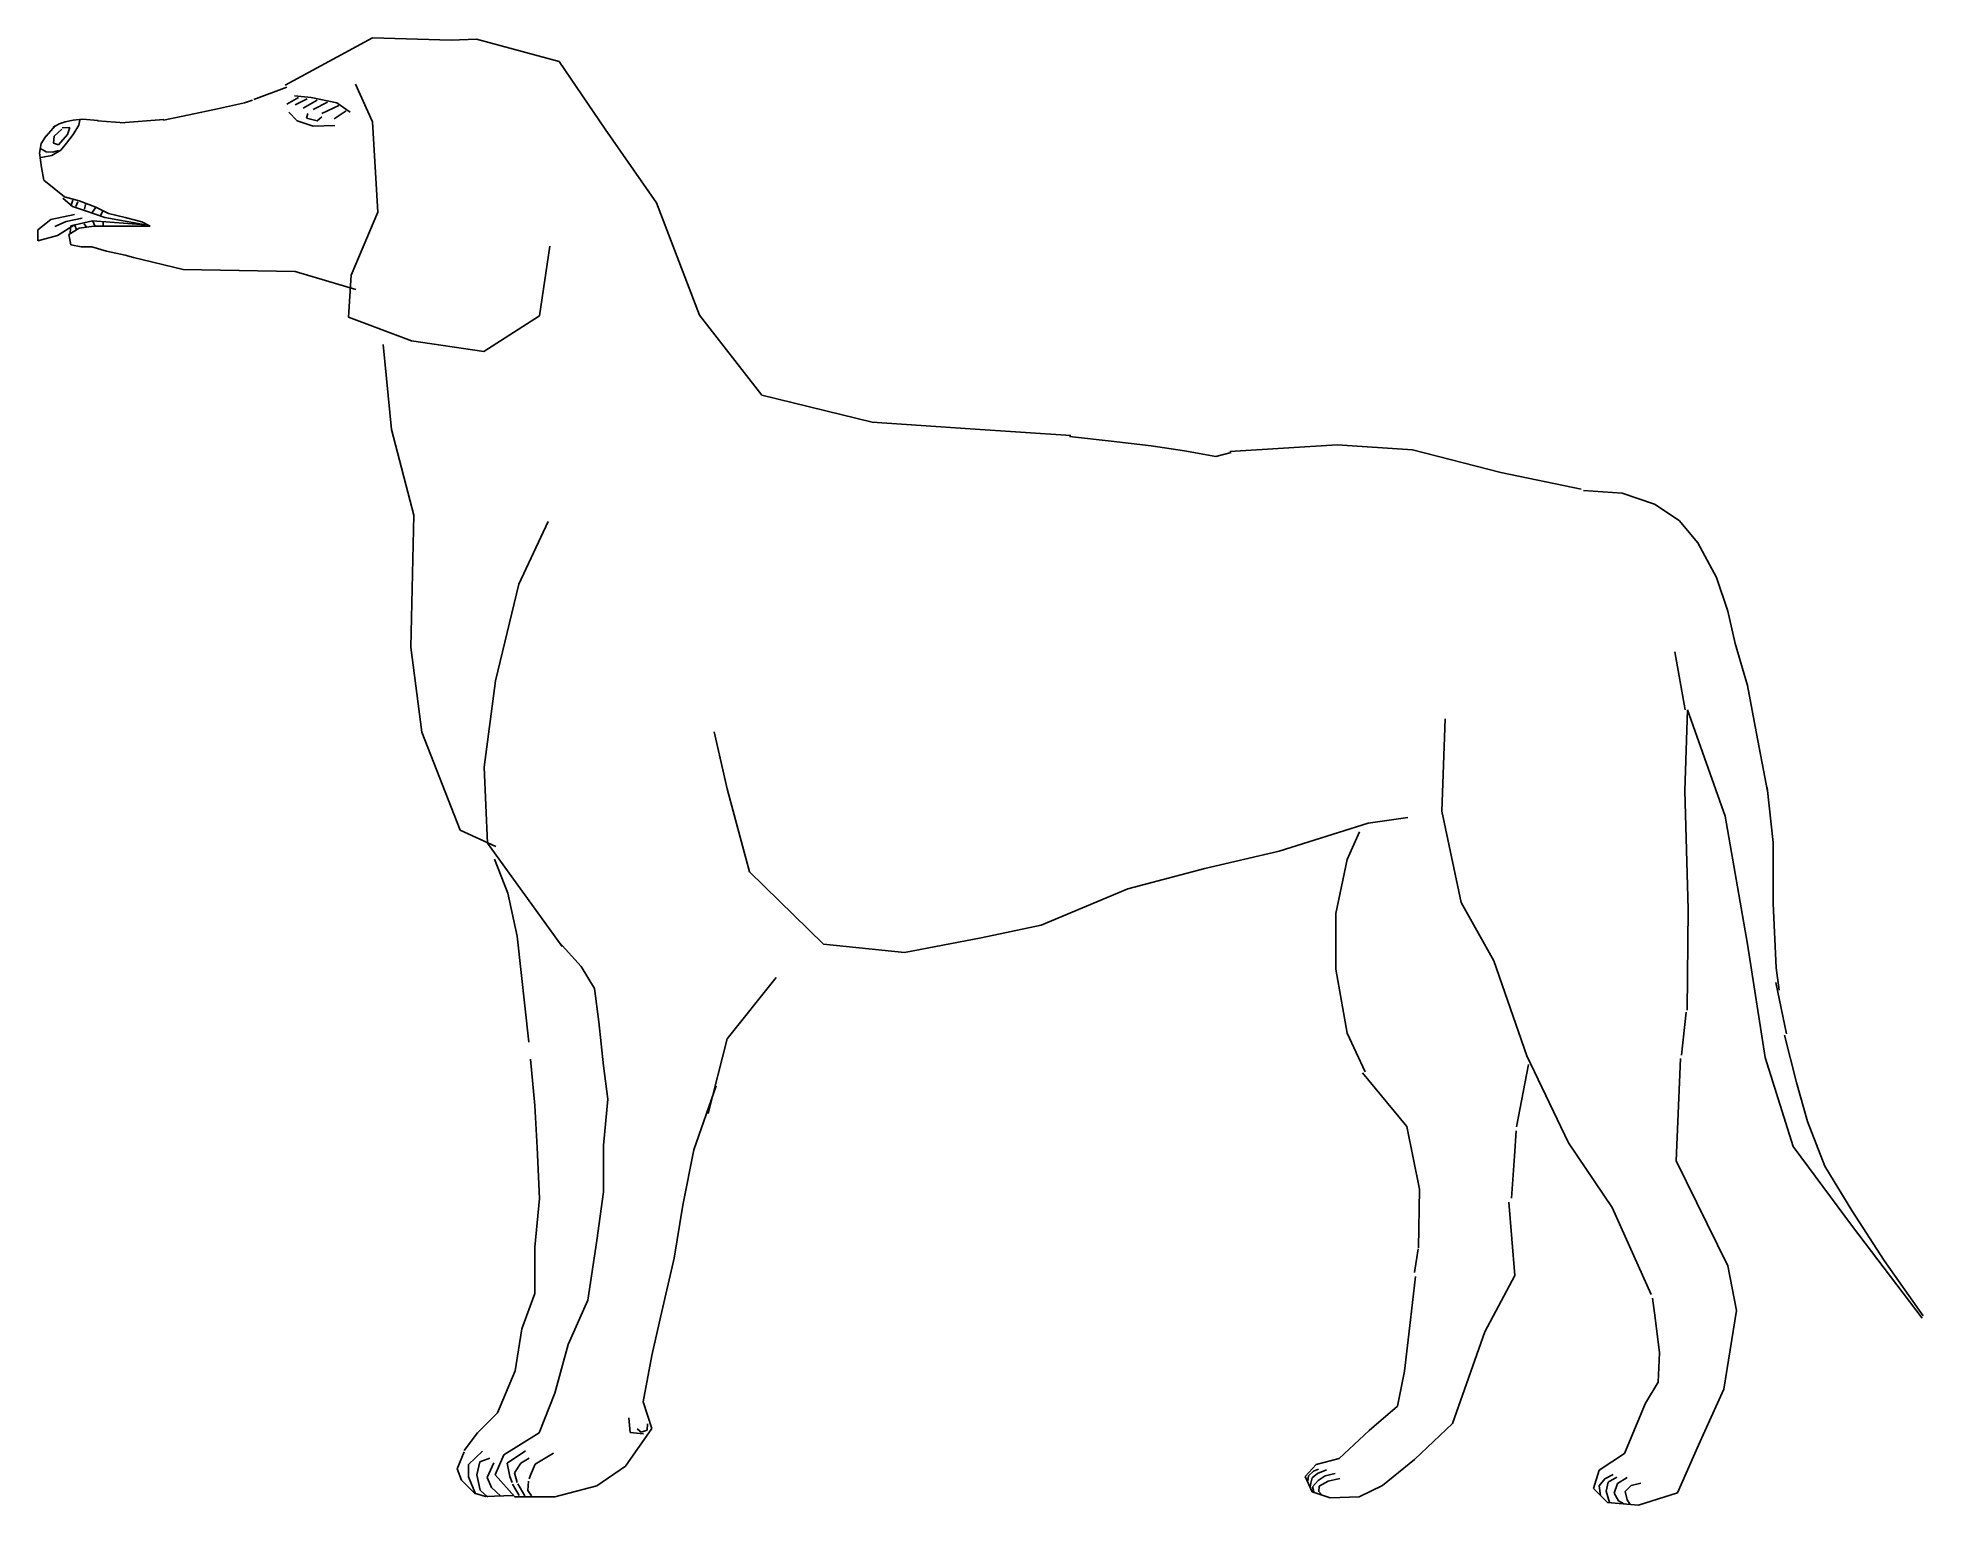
# Model space of a CAD drawing. Header units: millimetres. Extents: x -1473.503 to -1472.571, y 1787.208 to 1787.933.
import ezdxf

# ---------------------------------------------------------------- set-up
doc = ezdxf.new("R2010")
doc.units = ezdxf.units.MM
doc.header["$LTSCALE"] = 10
doc.layers.add('Animais', color=2, linetype='Continuous')

msp = doc.modelspace()

# ---------------------------------------------------------------- linework, layer by layer
at = {"layer": 'Animais'}
for p, q in [((-1473.33738, 1787.93336), (-1473.38061, 1787.90986)), ((-1473.29857, 1787.93217), (-1473.33738, 1787.93336)), ((-1473.29857, 1787.93217), (-1473.28603, 1787.93272)), ((-1473.28603, 1787.93272), (-1473.2451, 1787.92166)), ((-1473.2451, 1787.92166), (-1473.22233, 1787.88819)), ((-1473.39614, 1787.90275), (-1473.37985, 1787.90895)), ((-1473.34586, 1787.91032), (-1473.33738, 1787.8917)), ((-1473.42809, 1787.89526), (-1473.41407, 1787.89819)), ((-1473.41407, 1787.89819), (-1473.40071, 1787.90112)), ((-1473.40071, 1787.90112), (-1473.3968, 1787.90243)), ((-1473.37398, 1787.90373), (-1473.37985, 1787.90047)), ((-1473.37593, 1787.90471), (-1473.36778, 1787.90373)), ((-1473.36974, 1787.90308), (-1473.37561, 1787.90015)), ((-1473.36485, 1787.90243), (-1473.3717, 1787.89852)), ((-1473.36778, 1787.90373), (-1473.35507, 1787.90112)), ((-1473.35963, 1787.90145), (-1473.36681, 1787.89786)), ((-1473.35409, 1787.89982), (-1473.36257, 1787.89591)), ((-1473.35051, 1787.89721), (-1473.35637, 1787.8933)), ((-1473.35507, 1787.90112), (-1473.34855, 1787.89656)), ((-1473.49875, 1787.88467), (-1473.49421, 1787.88989)), ((-1473.49558, 1787.88898), (-1473.4924, 1787.8908)), ((-1473.49104, 1787.88807), (-1473.4949, 1787.88467)), ((-1473.4924, 1787.8908), (-1473.48945, 1787.89171)), ((-1473.48718, 1787.88898), (-1473.49081, 1787.88875)), ((-1473.48945, 1787.89171), (-1473.48537, 1787.89261)), ((-1473.48832, 1787.88557), (-1473.48718, 1787.88898)), ((-1473.48537, 1787.89261), (-1473.48083, 1787.89307)), ((-1473.48537, 1787.88557), (-1473.48264, 1787.89012)), ((-1473.48264, 1787.89012), (-1473.48219, 1787.89261)), ((-1473.48083, 1787.89307), (-1473.47312, 1787.89239)), ((-1473.4734, 1787.89232), (-1473.46004, 1787.89134)), ((-1473.46193, 1787.89127), (-1473.44069, 1787.8929)), ((-1473.4408, 1787.89265), (-1473.42809, 1787.89526)), ((-1473.37887, 1787.89656), (-1473.37463, 1787.89232)), ((-1473.37463, 1787.89232), (-1473.36681, 1787.88971)), ((-1473.36941, 1787.89591), (-1473.37007, 1787.89363)), ((-1473.37007, 1787.89363), (-1473.36485, 1787.89232)), ((-1473.36681, 1787.88971), (-1473.35605, 1787.89004)), ((-1473.36485, 1787.89232), (-1473.36257, 1787.89428)), ((-1473.33738, 1787.8917), (-1473.3348, 1787.84708)), ((-1473.22233, 1787.88819), (-1473.19698, 1787.85178)), ((-1473.50125, 1787.88103), (-1473.50216, 1787.87626)), ((-1473.50193, 1787.87876), (-1473.49875, 1787.87695)), ((-1473.49875, 1787.88489), (-1473.50125, 1787.88103)), ((-1473.4949, 1787.88467), (-1473.49512, 1787.88126)), ((-1473.49512, 1787.88126), (-1473.49263, 1787.88035)), ((-1473.49263, 1787.88035), (-1473.48832, 1787.88557)), ((-1473.49149, 1787.87785), (-1473.48877, 1787.88126)), ((-1473.48877, 1787.88126), (-1473.48537, 1787.88557)), ((-1473.50206, 1787.87642), (-1473.50103, 1787.86919)), ((-1473.50147, 1787.87422), (-1473.49603, 1787.87513)), ((-1473.49875, 1787.87695), (-1473.49558, 1787.87672)), ((-1473.49603, 1787.87513), (-1473.49149, 1787.87785)), ((-1473.49558, 1787.87672), (-1473.49263, 1787.87763)), ((-1473.50103, 1787.86919), (-1473.5, 1787.863)), ((-1473.5, 1787.863), (-1473.49484, 1787.85886)), ((-1473.49484, 1787.85886), (-1473.48967, 1787.85473)), ((-1473.49058, 1787.85404), (-1473.48583, 1787.84991)), ((-1473.48967, 1787.85473), (-1473.48245, 1787.85267)), ((-1473.48562, 1787.85301), (-1473.48666, 1787.85011)), ((-1473.48314, 1787.85218), (-1473.48418, 1787.84991)), ((-1473.48245, 1787.85267), (-1473.47419, 1787.84957)), ((-1473.47942, 1787.85094), (-1473.47984, 1787.84867)), ((-1473.19698, 1787.85178), (-1473.17569, 1787.7962)), ((-1473.49657, 1787.8435), (-1473.50298, 1787.83833)), ((-1473.4848, 1787.84598), (-1473.49657, 1787.8435)), ((-1473.49451, 1787.83998), (-1473.48893, 1787.84246)), ((-1473.48893, 1787.84246), (-1473.48108, 1787.84412)), ((-1473.47591, 1787.84288), (-1473.48666, 1787.84039)), ((-1473.48583, 1787.84991), (-1473.47942, 1787.84784)), ((-1473.48004, 1787.84143), (-1473.4788, 1787.83977)), ((-1473.47942, 1787.84784), (-1473.46971, 1787.84453)), ((-1473.47446, 1787.84929), (-1473.47612, 1787.84701)), ((-1473.44967, 1787.84081), (-1473.47591, 1787.84288)), ((-1473.4757, 1787.84267), (-1473.47467, 1787.84039)), ((-1473.47419, 1787.84957), (-1473.468, 1787.84647)), ((-1473.47095, 1787.84743), (-1473.47198, 1787.84536)), ((-1473.47054, 1787.84226), (-1473.47054, 1787.84039)), ((-1473.46971, 1787.84453), (-1473.44967, 1787.84081)), ((-1473.468, 1787.84647), (-1473.45974, 1787.8444)), ((-1473.45974, 1787.8444), (-1473.45148, 1787.84234)), ((-1473.45148, 1787.84234), (-1473.44735, 1787.84027)), ((-1473.3348, 1787.84708), (-1473.34798, 1787.81602)), ((-1473.50298, 1787.83833), (-1473.50298, 1787.83295)), ((-1473.50298, 1787.83295), (-1473.49327, 1787.83564)), ((-1473.49327, 1787.83564), (-1473.4848, 1787.84081)), ((-1473.48245, 1787.83924), (-1473.48761, 1787.83614)), ((-1473.48761, 1787.83614), (-1473.48658, 1787.83097)), ((-1473.48666, 1787.84039), (-1473.48686, 1787.83688)), ((-1473.48459, 1787.8406), (-1473.48376, 1787.83853)), ((-1473.47522, 1787.84027), (-1473.48245, 1787.83924)), ((-1473.468, 1787.84027), (-1473.47522, 1787.84027)), ((-1473.45664, 1787.84027), (-1473.468, 1787.84027)), ((-1473.44735, 1787.84027), (-1473.45664, 1787.84027)), ((-1473.48658, 1787.83097), (-1473.48142, 1787.82994)), ((-1473.48142, 1787.82994), (-1473.47626, 1787.82994)), ((-1473.47626, 1787.82994), (-1473.46903, 1787.82787)), ((-1473.46903, 1787.82787), (-1473.45974, 1787.82581)), ((-1473.45974, 1787.82581), (-1473.45561, 1787.82478)), ((-1473.43113, 1787.81878), (-1473.45561, 1787.82478)), ((-1473.25487, 1787.79592), (-1473.2498, 1787.8303)), ((-1473.43113, 1787.81878), (-1473.37563, 1787.81786)), ((-1473.37563, 1787.81786), (-1473.34567, 1787.80892)), ((-1473.34798, 1787.81602), (-1473.34936, 1787.79527)), ((-1473.34936, 1787.79527), (-1473.3182, 1787.78347)), ((-1473.28244, 1787.77831), (-1473.25487, 1787.79592)), ((-1473.17569, 1787.7962), (-1473.14499, 1787.75665)), ((-1473.33222, 1787.78163), (-1473.32807, 1787.73969)), ((-1473.3182, 1787.78347), (-1473.28244, 1787.77831)), ((-1473.14499, 1787.75665), (-1473.09033, 1787.74328)), ((-1473.32807, 1787.73969), (-1473.31701, 1787.69728)), ((-1473.09033, 1787.74328), (-1473.04193, 1787.74006)), ((-1473.04193, 1787.74006), (-1472.99215, 1787.73674)), ((-1472.9928, 1787.73622), (-1472.97214, 1787.73387)), ((-1472.97214, 1787.73387), (-1472.95241, 1787.73152)), ((-1472.95241, 1787.73152), (-1472.93597, 1787.72917)), ((-1472.91352, 1787.72872), (-1472.86052, 1787.73213)), ((-1472.86052, 1787.73213), (-1472.82318, 1787.72964)), ((-1472.82318, 1787.72964), (-1472.77949, 1787.71839)), ((-1472.93597, 1787.72917), (-1472.92048, 1787.72635)), ((-1472.92048, 1787.72635), (-1472.91296, 1787.72823)), ((-1472.77949, 1787.71839), (-1472.73976, 1787.71019)), ((-1472.7386, 1787.70947), (-1472.71957, 1787.70824)), ((-1472.71957, 1787.70824), (-1472.7036, 1787.70272)), ((-1472.7036, 1787.70272), (-1472.69132, 1787.69473)), ((-1473.31701, 1787.69728), (-1473.31857, 1787.63211)), ((-1473.25054, 1787.69424), (-1473.26511, 1787.66327)), ((-1472.69132, 1787.69473), (-1472.68211, 1787.68367)), ((-1472.68211, 1787.68367), (-1472.6729, 1787.66647)), ((-1472.6729, 1787.66647), (-1472.66738, 1787.64989)), ((-1473.26511, 1787.66327), (-1473.27663, 1787.61543)), ((-1472.66738, 1787.64989), (-1472.66369, 1787.63392)), ((-1473.31857, 1787.63211), (-1473.31304, 1787.59008)), ((-1472.68835, 1787.60102), (-1472.6935, 1787.62975)), ((-1472.66369, 1787.63392), (-1472.65755, 1787.61304)), ((-1473.27663, 1787.61543), (-1473.28225, 1787.57274)), ((-1472.65755, 1787.61304), (-1472.65387, 1787.59277)), ((-1472.6873, 1787.60114), (-1472.6886, 1787.56095)), ((-1472.66859, 1787.5485), (-1472.6873, 1787.60114)), ((-1473.31304, 1787.59008), (-1473.29405, 1787.54159)), ((-1473.16859, 1787.59017), (-1473.16214, 1787.56196)), ((-1472.80871, 1787.5509), (-1472.80705, 1787.59662)), ((-1472.65387, 1787.59277), (-1472.64773, 1787.56082)), ((-1473.28225, 1787.57274), (-1473.28059, 1787.53513)), ((-1473.16214, 1787.56196), (-1473.15098, 1787.52094)), ((-1472.64788, 1787.56271), (-1472.64494, 1787.53546)), ((-1472.6886, 1787.56095), (-1472.68694, 1787.5025)), ((-1472.88919, 1787.53126), (-1472.84521, 1787.545)), ((-1472.84521, 1787.545), (-1472.82558, 1787.54786)), ((-1472.79921, 1787.50582), (-1472.80871, 1787.5509)), ((-1472.65753, 1787.48526), (-1472.66859, 1787.5485)), ((-1473.29405, 1787.54159), (-1473.27654, 1787.53347)), ((-1473.28059, 1787.53513), (-1473.24372, 1787.48406)), ((-1472.84942, 1787.54082), (-1472.85559, 1787.52709)), ((-1472.64494, 1787.53546), (-1472.64494, 1787.50526)), ((-1473.27717, 1787.52719), (-1473.2705, 1787.51051)), ((-1472.92587, 1787.5226), (-1472.88919, 1787.53126)), ((-1472.85559, 1787.52709), (-1472.86108, 1787.50032)), ((-1473.15098, 1787.52094), (-1473.11448, 1787.48517)), ((-1472.96404, 1787.51264), (-1472.92587, 1787.5226)), ((-1473.2705, 1787.51051), (-1473.26591, 1787.48924)), ((-1473.0069, 1787.49467), (-1472.96404, 1787.51264)), ((-1472.78308, 1787.47697), (-1472.79921, 1787.50582)), ((-1472.86108, 1787.50032), (-1472.86108, 1787.47285)), ((-1472.68694, 1787.5025), (-1472.68749, 1787.45254)), ((-1472.64494, 1787.50526), (-1472.64347, 1787.47358)), ((-1473.26591, 1787.48924), (-1473.26007, 1787.4367)), ((-1473.07447, 1787.48112), (-1473.03649, 1787.48831)), ((-1473.03649, 1787.48831), (-1473.0069, 1787.49467)), ((-1473.24515, 1787.48622), (-1473.23422, 1787.4742)), ((-1473.11448, 1787.48517), (-1473.07447, 1787.48112)), ((-1472.64877, 1787.42912), (-1472.65753, 1787.48526)), ((-1473.23422, 1787.4742), (-1473.22767, 1787.46327)), ((-1473.16205, 1787.43834), (-1473.1378, 1787.46867)), ((-1472.86108, 1787.47285), (-1472.85559, 1787.44127)), ((-1472.76677, 1787.43005), (-1472.78308, 1787.47697)), ((-1472.64347, 1787.47358), (-1472.642, 1787.46253)), ((-1473.22767, 1787.46327), (-1473.22549, 1787.44688)), ((-1472.64352, 1787.46627), (-1472.63826, 1787.44092)), ((-1472.68796, 1787.45163), (-1472.69017, 1787.43032)), ((-1473.22549, 1787.44688), (-1473.2233, 1787.42502)), ((-1472.85559, 1787.44127), (-1472.84667, 1787.42205)), ((-1473.17145, 1787.40147), (-1473.16205, 1787.43834)), ((-1472.6393, 1787.44017), (-1472.63331, 1787.41684)), ((-1473.2593, 1787.42841), (-1473.25712, 1787.40545)), ((-1473.2233, 1787.42502), (-1473.22112, 1787.40862)), ((-1472.77172, 1787.39493), (-1472.76591, 1787.4257)), ((-1472.74603, 1787.387), (-1472.76677, 1787.43005)), ((-1472.69283, 1787.37808), (-1472.69076, 1787.42861)), ((-1472.63504, 1787.38515), (-1472.64877, 1787.42912)), ((-1473.17852, 1787.38349), (-1473.1676, 1787.41518)), ((-1472.84789, 1787.42156), (-1472.82604, 1787.39511)), ((-1472.63331, 1787.41684), (-1472.62797, 1787.39751)), ((-1473.25712, 1787.40545), (-1473.25602, 1787.38467)), ((-1473.22112, 1787.40862), (-1473.2233, 1787.38567)), ((-1472.82604, 1787.39511), (-1472.81977, 1787.36413)), ((-1472.62797, 1787.39751), (-1472.61931, 1787.37552)), ((-1473.25602, 1787.38467), (-1473.25493, 1787.35953)), ((-1473.2233, 1787.38567), (-1473.2233, 1787.36272)), ((-1472.77285, 1787.38045), (-1472.77202, 1787.3929)), ((-1472.72455, 1787.35501), (-1472.74603, 1787.387)), ((-1472.60572, 1787.3457), (-1472.63504, 1787.38515)), ((-1473.18398, 1787.35617), (-1473.17852, 1787.38349)), ((-1472.77423, 1787.35971), (-1472.77285, 1787.38045)), ((-1472.66724, 1787.32617), (-1472.69283, 1787.37808)), ((-1472.61931, 1787.37552), (-1472.60598, 1787.35353)), ((-1473.25493, 1787.35953), (-1473.25712, 1787.33547)), ((-1473.2233, 1787.36272), (-1473.22658, 1787.33868)), ((-1472.81977, 1787.36413), (-1472.82032, 1787.33501)), ((-1472.7726, 1787.32133), (-1472.77558, 1787.3576)), ((-1473.18835, 1787.32994), (-1473.18398, 1787.35617)), ((-1472.70519, 1787.31205), (-1472.72455, 1787.35501)), ((-1472.60598, 1787.35353), (-1472.58999, 1787.32887)), ((-1473.22658, 1787.33868), (-1473.23095, 1787.30917)), ((-1472.57125, 1787.30034), (-1472.60572, 1787.3457)), ((-1473.25712, 1787.33547), (-1473.25712, 1787.31251)), ((-1473.1949, 1787.30152), (-1473.18835, 1787.32994)), ((-1472.82219, 1787.32295), (-1472.82045, 1787.33456)), ((-1472.58999, 1787.32887), (-1472.57066, 1787.30154)), ((-1472.82175, 1787.32084), (-1472.82423, 1787.29947)), ((-1472.7875, 1787.29351), (-1472.7726, 1787.32133)), ((-1472.66308, 1787.30402), (-1472.66724, 1787.32617)), ((-1473.25712, 1787.31251), (-1473.26367, 1787.29502)), ((-1472.70459, 1787.31024), (-1472.70321, 1787.30055)), ((-1473.23095, 1787.30917), (-1473.24078, 1787.28731)), ((-1473.19927, 1787.28185), (-1473.1949, 1787.30152)), ((-1472.70321, 1787.30055), (-1472.70113, 1787.28325)), ((-1472.66931, 1787.26525), (-1472.66308, 1787.30402)), ((-1473.26367, 1787.29502), (-1473.26695, 1787.27425)), ((-1472.82423, 1787.29947), (-1472.82721, 1787.27414)), ((-1472.80338, 1787.2483), (-1472.7875, 1787.29351)), ((-1473.24078, 1787.28731), (-1473.24733, 1787.26327)), ((-1472.70113, 1787.28325), (-1472.70182, 1787.26871)), ((-1473.26695, 1787.27425), (-1473.27569, 1787.25347)), ((-1473.20364, 1787.2589), (-1473.19927, 1787.28185)), ((-1472.82721, 1787.27414), (-1472.83069, 1787.25675)), ((-1473.24733, 1787.26327), (-1473.25498, 1787.2436)), ((-1472.70182, 1787.26871), (-1472.70805, 1787.25833)), ((-1472.68176, 1787.23756), (-1472.66931, 1787.26525)), ((-1473.19927, 1787.24578), (-1473.20364, 1787.2589)), ((-1472.83069, 1787.25675), (-1472.84459, 1787.24482)), ((-1472.70805, 1787.25833), (-1472.71843, 1787.23341)), ((-1473.27569, 1787.25347), (-1473.28552, 1787.24363)), ((-1473.21238, 1787.2272), (-1473.19927, 1787.24578)), ((-1473.21064, 1787.25097), (-1473.21004, 1787.24375)), ((-1473.20666, 1787.24567), (-1473.20466, 1787.24401)), ((-1473.20466, 1787.24401), (-1473.20167, 1787.24501)), ((-1473.20167, 1787.24501), (-1473.20151, 1787.248)), ((-1472.84459, 1787.24482), (-1472.85948, 1787.23091)), ((-1472.82225, 1787.23041), (-1472.80338, 1787.2483)), ((-1473.28552, 1787.24363), (-1473.29207, 1787.23489)), ((-1473.25498, 1787.2436), (-1473.27245, 1787.23267)), ((-1473.21004, 1787.24375), (-1473.20343, 1787.24315)), ((-1472.69214, 1787.21403), (-1472.68176, 1787.23756)), ((-1473.29215, 1787.23422), (-1473.29558, 1787.2258)), ((-1473.28306, 1787.23456), (-1473.28992, 1787.22804)), ((-1473.28992, 1787.22804), (-1473.28992, 1787.22185)), ((-1473.28444, 1787.22924), (-1473.28581, 1787.22288)), ((-1473.27946, 1787.23113), (-1473.28444, 1787.22924)), ((-1473.2774, 1787.22872), (-1473.28083, 1787.22151)), ((-1473.27245, 1787.23267), (-1473.27682, 1787.22283)), ((-1473.26176, 1787.23472), (-1473.27078, 1787.2287)), ((-1473.27078, 1787.2287), (-1473.26958, 1787.22208)), ((-1473.26417, 1787.2287), (-1473.26717, 1787.22389)), ((-1473.25996, 1787.23111), (-1473.26417, 1787.2287)), ((-1473.25695, 1787.2281), (-1473.25936, 1787.22268)), ((-1473.24793, 1787.23352), (-1473.25695, 1787.2281)), ((-1473.22658, 1787.21737), (-1473.21238, 1787.2272)), ((-1472.8709, 1787.22793), (-1472.87636, 1787.22197)), ((-1472.85948, 1787.23091), (-1472.8709, 1787.22793)), ((-1472.83813, 1787.2175), (-1472.82225, 1787.23041)), ((-1472.71843, 1787.23341), (-1472.73088, 1787.2251)), ((-1473.29558, 1787.2258), (-1473.29336, 1787.22014)), ((-1473.29336, 1787.22014), (-1473.28701, 1787.21378)), ((-1473.28992, 1787.22185), (-1473.28649, 1787.21344)), ((-1473.28581, 1787.22288), (-1473.28426, 1787.21533)), ((-1473.28083, 1787.22151), (-1473.2786, 1787.21653)), ((-1473.27682, 1787.22283), (-1473.26699, 1787.2119)), ((-1473.26958, 1787.22208), (-1473.26838, 1787.21907)), ((-1473.26829, 1787.21824), (-1473.26496, 1787.21258)), ((-1473.26717, 1787.22389), (-1473.26597, 1787.21907)), ((-1473.26563, 1787.2184), (-1473.26214, 1787.21242)), ((-1473.26031, 1787.21973), (-1473.26064, 1787.21508)), ((-1473.25936, 1787.22268), (-1473.25996, 1787.22088)), ((-1473.24733, 1787.2119), (-1473.22658, 1787.21737)), ((-1472.87636, 1787.22197), (-1472.87288, 1787.21452)), ((-1472.87457, 1787.22233), (-1472.875, 1787.21991)), ((-1472.87216, 1787.22475), (-1472.87457, 1787.22233)), ((-1472.87352, 1787.21875), (-1472.87384, 1787.21676)), ((-1472.87289, 1787.22138), (-1472.87352, 1787.21875)), ((-1472.87026, 1787.22359), (-1472.87289, 1787.22138)), ((-1472.86984, 1787.22012), (-1472.87268, 1787.21686)), ((-1472.87268, 1787.21686), (-1472.87205, 1787.21444)), ((-1472.86963, 1787.22569), (-1472.87216, 1787.22475)), ((-1472.86574, 1787.22538), (-1472.87026, 1787.22359)), ((-1472.86637, 1787.22243), (-1472.86984, 1787.22012)), ((-1472.86931, 1787.21728), (-1472.86952, 1787.21465)), ((-1472.865, 1787.2197), (-1472.86931, 1787.21728)), ((-1472.86153, 1787.22349), (-1472.86637, 1787.22243)), ((-1472.85921, 1787.22107), (-1472.865, 1787.2197)), ((-1472.84955, 1787.21203), (-1472.83813, 1787.2175)), ((-1472.73088, 1787.2251), (-1472.73365, 1787.21611)), ((-1472.72811, 1787.22095), (-1472.73088, 1787.21749)), ((-1472.73088, 1787.21749), (-1472.73019, 1787.21265)), ((-1472.72396, 1787.22303), (-1472.72811, 1787.22095)), ((-1472.72641, 1787.2192), (-1472.72747, 1787.21481)), ((-1472.72214, 1787.22169), (-1472.72641, 1787.2192)), ((-1472.72178, 1787.21861), (-1472.72344, 1787.21386)), ((-1472.71704, 1787.22146), (-1472.72178, 1787.21861)), ((-1472.71514, 1787.21766), (-1472.7181, 1787.21457)), ((-1472.71039, 1787.21873), (-1472.71514, 1787.21766)), ((-1473.28701, 1787.21378), (-1473.28152, 1787.21207)), ((-1473.28426, 1787.21533), (-1473.28049, 1787.21189)), ((-1473.28152, 1787.21207), (-1473.26814, 1787.21258)), ((-1473.2786, 1787.21653), (-1473.27397, 1787.21224)), ((-1473.26699, 1787.2119), (-1473.24733, 1787.2119)), ((-1473.26064, 1787.21508), (-1473.25882, 1787.21242)), ((-1472.87288, 1787.21452), (-1472.86395, 1787.21154)), ((-1472.86952, 1787.21465), (-1472.86826, 1787.21318)), ((-1472.86395, 1787.21154), (-1472.84955, 1787.21203)), ((-1472.73365, 1787.21611), (-1472.72673, 1787.20918)), ((-1472.72747, 1787.21481), (-1472.72581, 1787.20911)), ((-1472.72673, 1787.20918), (-1472.71151, 1787.2078)), ((-1472.72344, 1787.21386), (-1472.72142, 1787.21006)), ((-1472.72142, 1787.21006), (-1472.7187, 1787.20852)), ((-1472.7181, 1787.21457), (-1472.71715, 1787.21042)), ((-1472.71715, 1787.21042), (-1472.71561, 1787.20816)), ((-1472.71151, 1787.2078), (-1472.69214, 1787.21403))]:
    msp.add_line(p, q, dxfattribs=at)

doc.saveas('drawing.dxf')
